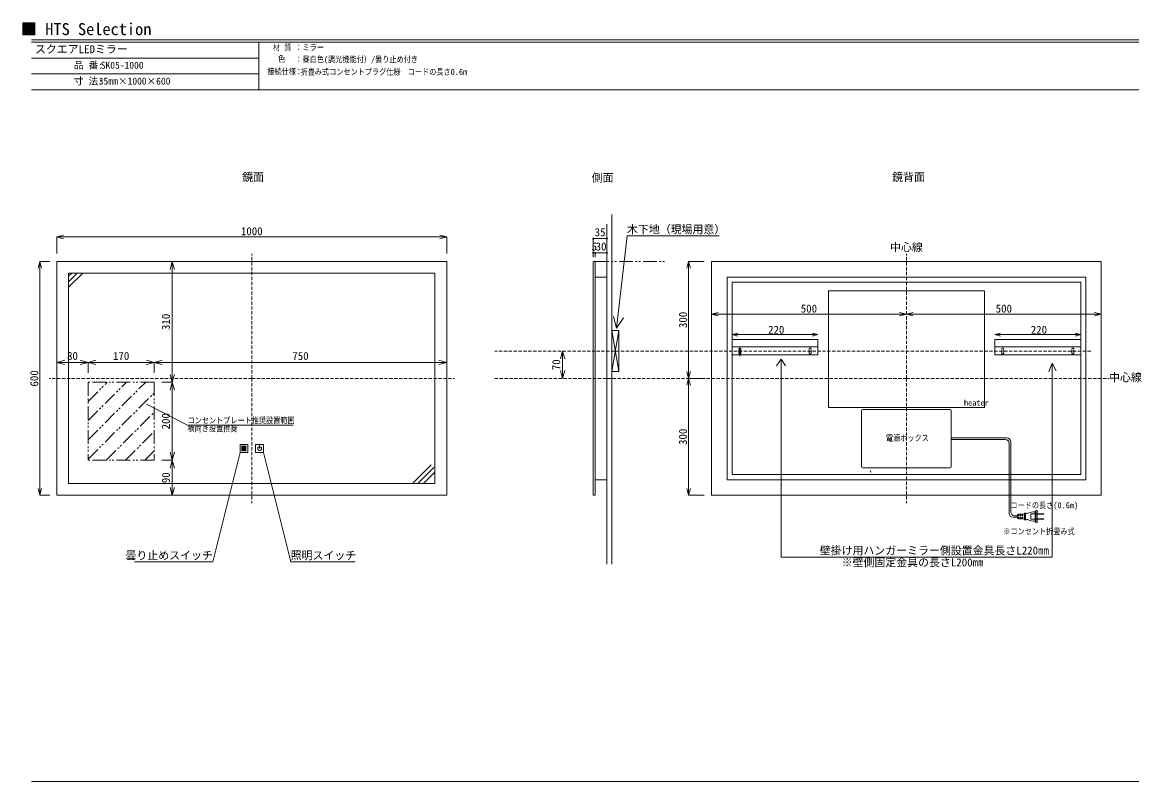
# Model space of a CAD drawing. Units: millimetres, scale not verified, with parts at other scales. Extents: x -1422 to 1449, y -963 to 985.
import ezdxf
from ezdxf.enums import TextEntityAlignment as Align

# ---------------------------------------------------------------- set-up
doc = ezdxf.new("R2010")
doc.units = ezdxf.units.MM
doc.header["$LTSCALE"] = 7
doc.header["$PDMODE"] = 32
doc.header["$PDSIZE"] = 2.8
doc.linetypes.add('DASHED1', pattern=[1.8, 1.2, -0.6])
doc.linetypes.add('DOUBLE_CHAIN1', pattern=[8.8, 5, -1, 0.6, -0.6, 0.6, -1])
doc.layers.add('0-0', color=7, linetype='Continuous', lineweight=15)
doc.layers.add('F-0', color=7, linetype='Continuous', lineweight=15)
doc.styles.add('ＭＳ ゴシック', font='')
doc.styles.get('ＭＳ ゴシック').set_extended_font_data('MS Gothic')

msp = doc.modelspace()

# ---------------------------------------------------------------- linework, layer by layer
at = {"layer": '0-0'}
for p, q in [((89.946, 393.805), (89.946, 492.129)), ((77.446, 368.805), (77.446, 467.129)), ((-1333.616, 434.944), (-1316.23, 439.603)), ((-1333.616, 434.944), (-333.616, 434.944)), ((-1333.616, 434.944), (-1316.23, 430.285)), ((-1333.616, 434.944), (-1333.616, 391.98)), ((-333.616, 434.944), (-351.003, 439.603)), ((-333.616, 434.944), (-351.003, 430.285)), ((-333.616, 434.944), (-333.616, 391.98)), ((77.446, 438.996), (77.446, 391.75)), ((128.968, 437.628), (150.608, 437.628)), ((298.148, 437.628), (150.608, 437.628)), ((298.148, 437.628), (364.97, 437.628)), ((42.441, 430.399), (77.446, 430.399)), ((42.441, 430.399), (42.441, 382.436)), ((77.446, 430.399), (77.446, 382.436)), ((42.441, 393.761), (47.441, 393.761)), ((42.441, 393.761), (42.441, 382.436)), ((47.441, 393.761), (47.441, 382.436)), ((47.441, 393.761), (77.446, 393.761)), ((77.446, 393.761), (77.446, 382.436)), ((89.946, 393.805), (89.946, 368.805)), ((-1377.252, 371.805), (-1381.911, 354.418)), ((-1377.252, 371.805), (-1377.252, -228.195)), ((-1377.252, 371.805), (-1372.593, 354.418)), ((-1377.252, 371.805), (-1351.678, 371.805)), ((-1037.576, 371.805), (-1064.435, 371.805)), ((-1037.576, 371.805), (-1043.011, 351.521)), ((-1037.576, 371.805), (-1037.576, 61.805)), ((-1037.576, 371.805), (-1032.141, 351.521)), ((-333.616, 371.805), (-333.616, -228.195)), ((47.441, 371.805), (42.441, 371.805)), ((42.441, 371.805), (42.441, -228.195)), ((47.441, -228.195), (47.441, 371.805)), ((77.446, 368.805), (77.446, 331.805)), ((286.904, 371.805), (282.245, 354.418)), ((286.904, 371.805), (286.904, 71.805)), ((286.904, 371.805), (291.562, 354.418)), ((286.904, 371.805), (327.082, 371.805)), ((345.625, 371.805), (1345.625, 371.805)), ((345.625, -228.195), (345.625, 371.805)), ((1345.625, -228.195), (1345.625, 371.805)), ((-1295.577, 341.805), (-1303.616, 333.766)), ((-1281.435, 341.805), (-1303.616, 319.624)), ((-1267.293, 341.805), (-1303.616, 305.481)), ((-363.616, 341.805), (-363.616, -198.195)), ((57.441, 331.805), (47.441, 331.805)), ((77.446, 331.805), (57.441, 331.805)), ((77.446, 331.805), (77.446, -158.195)), ((77.446, 331.805), (77.446, -195.195)), ((385.625, 331.805), (1305.625, 331.805)), ((385.625, -188.195), (385.625, 331.805)), ((398.625, 318.805), (1292.625, 318.805)), ((398.625, -175.195), (398.625, 318.805)), ((1292.625, -175.195), (1292.625, 318.805)), ((1305.625, -188.195), (1305.625, 331.805)), ((645.625, 296.805), (1045.625, 296.805)), ((89.946, 259.305), (89.946, 154.305)), ((345.625, 236.552), (363.012, 241.21)), ((345.625, 236.552), (845.625, 236.552)), ((345.625, 236.552), (363.012, 231.893)), ((845.625, 236.552), (828.239, 241.21)), ((845.625, 236.552), (828.239, 231.893)), ((845.625, 236.552), (863.012, 241.21)), ((845.625, 236.552), (1345.625, 236.552)), ((845.625, 236.552), (863.012, 231.893)), ((1345.625, 236.552), (1328.239, 241.21)), ((1345.625, 236.552), (1328.239, 231.893)), ((101.924, 200.274), (119.91, 226.92)), ((107.946, 194.305), (89.946, 194.305)), ((89.946, 194.305), (107.946, 89.305)), ((398.625, 184.237), (413.114, 188.12)), ((398.625, 184.237), (618.625, 184.237)), ((398.625, 184.237), (413.114, 180.355)), ((618.625, 184.237), (604.136, 188.12)), ((618.625, 184.237), (604.136, 180.355)), ((1072.625, 184.237), (1087.114, 188.12)), ((1072.625, 184.237), (1292.625, 184.237)), ((1072.625, 184.237), (1087.114, 180.355)), ((1292.625, 184.237), (1278.136, 188.12)), ((1292.625, 184.237), (1278.136, 180.355)), ((398.625, 131.805), (398.625, 171.805)), ((398.625, 171.805), (618.625, 171.805)), ((618.625, 152.805), (398.625, 152.805)), ((418.625, 149.305), (418.625, 128.981)), ((1072.625, 131.805), (1072.625, 171.805)), ((1072.625, 171.805), (1292.625, 171.805)), ((1292.625, 152.805), (1072.625, 152.805)), ((-1333.616, 112.88), (-1313.332, 118.315)), ((-1253.616, 112.88), (-1273.901, 118.315)), ((-1253.616, 112.88), (-1233.332, 118.315)), ((-1083.616, 112.88), (-1103.901, 118.315)), ((-1083.616, 112.88), (-1063.332, 118.315)), ((-333.616, 112.88), (-353.901, 118.315)), ((-36.154, 141.805), (-41.589, 121.521)), ((-36.154, 141.805), (-36.154, 71.805)), ((-36.154, 141.805), (-30.719, 121.521)), ((524.181, 121.488), (535.374, 103.674)), ((-1333.616, 112.88), (-1253.616, 112.88)), ((-1333.616, 112.88), (-1313.332, 107.445)), ((-1333.616, 112.88), (-1333.616, 86.021)), ((-1253.616, 112.88), (-1273.901, 107.445)), ((-1253.616, 112.88), (-1253.616, 86.021)), ((-1253.616, 112.88), (-1083.616, 112.88)), ((-1253.616, 112.88), (-1233.332, 107.445)), ((-1083.616, 112.88), (-1103.901, 107.445)), ((-1083.616, 112.88), (-1083.616, 86.021)), ((-1083.616, 112.88), (-333.616, 112.88)), ((-1083.616, 112.88), (-1063.332, 107.445)), ((-333.616, 112.88), (-353.901, 107.445)), ((-333.616, 112.88), (-333.616, 86.021)), ((-36.154, 71.805), (-41.589, 92.089)), ((-36.154, 71.805), (-30.719, 92.089)), ((89.946, 89.305), (107.946, 89.305)), ((286.904, 71.805), (282.245, 89.192)), ((286.904, 71.805), (291.562, 89.192)), ((1219.18, 110.947), (1229.835, 90.82)), ((-1037.576, 61.805), (-1064.435, 61.805)), ((-1037.576, 61.805), (-1043.011, 82.089)), ((-1037.576, 61.805), (-1043.011, 41.521)), ((-1037.576, 61.805), (-1032.141, 82.089)), ((-1037.576, 61.805), (-1037.576, -138.195)), ((-1037.576, 61.805), (-1032.141, 41.521)), ((286.904, 71.805), (282.245, 54.418)), ((286.904, 71.805), (327.082, 71.805)), ((286.904, 71.805), (286.904, -228.195)), ((286.904, 71.805), (291.562, 54.418)), ((730.625, -155.195), (730.625, -11.195)), ((957.625, -8.195), (733.625, -8.195)), ((960.625, -11.195), (960.625, -155.195)), ((1103.153, -81.195), (960.625, -81.195)), ((1099.153, -85.195), (960.625, -85.195)), ((-859.064, -113.527), (-859.064, -101.677)), ((-857.064, -102.677), (-857.064, -113.527)), ((-855.064, -113.527), (-855.064, -102.677)), ((-853.064, -102.677), (-853.064, -113.527)), ((-851.064, -113.527), (-851.064, -102.677)), ((-849.064, -113.527), (-849.064, -101.677)), ((-813.616, -108.195), (-813.616, -99.963)), ((1109.153, -173.962), (1109.153, -95.195)), ((1113.153, -169.962), (1113.153, -91.195)), ((-1037.576, -138.195), (-1064.435, -138.195)), ((-1037.576, -138.195), (-1043.011, -117.911)), ((-1037.576, -138.195), (-1043.011, -158.479)), ((-1037.576, -138.195), (-1032.141, -117.911)), ((-1037.576, -138.195), (-1037.576, -228.195)), ((-1037.576, -138.195), (-1032.141, -158.479)), ((-863.616, -118.195), (-933.463, -399.005)), ((-803.616, -118.195), (-733.77, -399.005)), ((-373.376, -150.207), (-421.364, -198.195)), ((-366.305, -157.278), (-407.221, -198.195)), ((-363.616, -168.732), (-393.079, -198.195)), ((957.625, -158.195), (733.625, -158.195)), ((1113.153, -169.962), (1113.153, -270.657)), ((-363.616, -198.195), (-1303.616, -198.195)), ((77.446, -188.195), (47.441, -188.195)), ((77.446, -195.195), (77.446, -405.196)), ((385.625, -188.195), (1305.625, -188.195)), ((398.625, -175.195), (1292.625, -175.195)), ((1109.153, -173.962), (1109.153, -274.657)), ((-1377.252, -228.195), (-1381.911, -210.808)), ((-1377.252, -228.195), (-1372.593, -210.808)), ((-1377.252, -228.195), (-1351.678, -228.195)), ((-333.616, -228.195), (-1333.616, -228.195)), ((-1037.576, -228.195), (-1064.435, -228.195)), ((-1037.576, -228.195), (-1043.011, -207.911)), ((-1037.576, -228.195), (-1032.141, -207.911)), ((47.441, -228.195), (42.441, -228.195)), ((286.904, -228.195), (282.245, -210.808)), ((286.904, -228.195), (291.562, -210.808)), ((286.904, -228.195), (327.082, -228.195)), ((345.625, -228.195), (1345.625, -228.195)), ((1119.153, -284.657), (1130.925, -284.657)), ((1123.153, -280.657), (1130.925, -280.657)), ((1130.925, -282.657), (1130.925, -278.573)), ((1130.925, -286.741), (1130.925, -282.657)), ((1132.84, -276.575), (1147.445, -275.949)), ((1133.425, -276.55), (1133.425, -280.907)), ((1133.425, -280.907), (1134.925, -280.907)), ((1133.425, -284.407), (1134.925, -284.407)), ((1133.425, -288.764), (1133.425, -284.407)), ((1134.925, -280.907), (1134.925, -276.486)), ((1134.925, -284.407), (1134.925, -288.829)), ((1137.925, -276.357), (1137.925, -280.907)), ((1137.925, -280.907), (1139.425, -280.907)), ((1137.925, -284.407), (1139.425, -284.407)), ((1137.925, -288.958), (1137.925, -284.407)), ((1139.425, -280.907), (1139.425, -276.293)), ((1139.425, -284.407), (1139.425, -289.022)), ((1142.425, -276.164), (1142.425, -280.907)), ((1142.425, -280.907), (1143.925, -280.907)), ((1142.425, -284.407), (1143.925, -284.407)), ((1142.425, -289.15), (1142.425, -284.407)), ((1143.925, -280.907), (1143.925, -276.1)), ((1143.925, -284.407), (1143.925, -289.215)), ((1148.425, -274.107), (1151.426, -273.107)), ((1148.425, -282.657), (1148.425, -274.107)), ((1148.425, -291.207), (1148.425, -282.657)), ((1151.426, -273.107), (1151.426, -282.657)), ((1151.426, -282.657), (1151.426, -292.207)), ((1181.426, -275.572), (1165.007, -275.572)), ((1165.007, -275.572), (1165.007, -289.742)), ((1177.426, -267.657), (1175.91, -270.657)), ((1175.91, -270.657), (1175.91, -282.657)), ((1175.91, -282.657), (1175.91, -294.657)), ((1177.426, -267.657), (1181.426, -267.657)), ((1177.426, -282.657), (1177.426, -267.657)), ((1177.426, -297.657), (1177.426, -282.657)), ((1181.426, -267.657), (1181.426, -282.657)), ((1181.426, -275.572), (1197.589, -275.572)), ((1197.589, -277.042), (1181.426, -277.042)), ((1181.426, -282.657), (1181.426, -297.657)), ((1197.589, -275.572), (1198.426, -276.057)), ((1197.589, -275.572), (1197.589, -277.042)), ((1198.426, -276.557), (1197.589, -277.042)), ((1198.426, -276.057), (1198.426, -276.557)), ((1147.445, -289.366), (1132.84, -288.74)), ((1151.426, -292.207), (1148.425, -291.207)), ((1181.426, -289.742), (1165.007, -289.742)), ((1177.426, -297.657), (1175.91, -294.657)), ((1181.426, -297.657), (1177.426, -297.657)), ((1197.589, -288.272), (1181.426, -288.272)), ((1181.426, -289.742), (1197.589, -289.742)), ((1198.426, -288.757), (1197.589, -288.272)), ((1197.589, -289.742), (1197.589, -288.272)), ((1197.589, -289.742), (1198.426, -289.257)), ((1198.426, -289.257), (1198.426, -288.757)), ((-1098.763, -399.005), (-1134.208, -399.005)), ((-933.463, -399.005), (-1098.763, -399.005)), ((-733.77, -399.005), (-568.47, -399.005)), ((745.459, -387.098), (636.659, -387.098)), ((745.459, -387.098), (934.212, -387.098))]:
    msp.add_line(p, q, dxfattribs=at)
at = {"layer": '0-0', "linetype": 'DASHED1'}
for p, q in [((-833.616, 71.805), (-833.616, 391.805)), ((845.625, 71.805), (845.625, 391.805)), ((416.125, 136.805), (416.125, 146.805)), ((421.125, 136.805), (421.125, 146.805)), ((596.125, 136.805), (596.125, 146.805)), ((601.125, 136.805), (601.125, 146.805)), ((1090.125, 136.805), (1090.125, 146.805)), ((1095.125, 136.805), (1095.125, 146.805)), ((1270.125, 136.805), (1270.125, 146.805)), ((1275.125, 136.805), (1275.125, 146.805)), ((47.963, 141.805), (-209.864, 141.805)), ((1318.834, 141.805), (47.963, 141.805)), ((-833.616, 71.805), (-1353.616, 71.805)), ((-833.616, 71.805), (-833.616, -248.195)), ((-833.616, 71.805), (-313.616, 71.805)), ((327.082, 71.805), (-209.864, 71.805)), ((845.625, 71.805), (325.625, 71.805)), ((845.625, 71.805), (1365.625, 71.805)), ((845.625, 71.805), (845.625, -248.195))]:
    msp.add_line(p, q, dxfattribs=at)
at = {"layer": '0-0', "linetype": 'DOUBLE_CHAIN1'}
for p, q in [((47.441, 371.805), (229.411, 371.805)), ((-1253.616, -86.142), (-1105.67, 61.805)), ((-1253.616, -36.644), (-1155.167, 61.805)), ((-1253.616, 12.853), (-1204.665, 61.805)), ((-1083.616, 61.805), (-1083.616, -138.195)), ((-1253.616, -135.639), (-1083.616, 34.361)), ((-1206.675, -138.195), (-1083.616, -15.137)), ((-1157.177, -138.195), (-1083.616, -64.634)), ((-1107.68, -138.195), (-1083.616, -114.132)), ((-1083.616, -138.195), (-1253.616, -138.195))]:
    msp.add_line(p, q, dxfattribs=at)
at = {"layer": '0-0'}
for points in [[(128.968, 437.628), (101.924, 200.274), (94.596, 230.251)], [(-333.616, 371.805), (-1333.616, 371.805), (-1333.616, -228.195)], [(89.946, 368.805), (89.946, -195.195), (89.946, -405.196)], [(-363.616, 341.805), (-1303.616, 341.805), (-1303.616, -198.195)], [(1045.625, 296.805), (1045.625, -3.195), (645.625, -3.195), (645.625, 296.805)], [(107.946, 89.305), (107.946, 194.305), (89.946, 89.305)], [(398.625, 131.805), (618.625, 131.805), (618.625, 171.805)], [(1072.625, 131.805), (1292.625, 131.805), (1292.625, 171.805)], [(636.659, -387.098), (524.181, -387.098), (524.181, 121.488), (512.763, 103.674)], [(934.212, -387.098), (1219.18, -387.098), (1219.18, 110.947), (1210.892, 88.452)], [(-1103.999, 5.975), (-998.522, -48.37), (-727.412, -48.37)]]:
    msp.add_lwpolyline(points, dxfattribs=at)
at = {"layer": '0-0', "linetype": 'DOUBLE_CHAIN1'}
msp.add_lwpolyline([(-1083.616, 61.805), (-1253.616, 61.805), (-1253.616, -138.195)], dxfattribs=at)
at = {"layer": '0-0'}
for points in [[(-863.616, -118.195), (-843.616, -118.195), (-843.616, -98.195), (-863.616, -98.195)], [(-823.616, -118.195), (-803.616, -118.195), (-803.616, -98.195), (-823.616, -98.195)]]:
    msp.add_lwpolyline(points, close=True, dxfattribs=at)
at = {"layer": '0-0', "linetype": 'DASHED1'}
for centre, start, end in [((418.625, 146.805), 90, 180), ((418.625, 146.805), 0, 90), ((598.625, 146.805), 90, 180), ((598.625, 146.805), 0, 90), ((1092.625, 146.805), 90, 180), ((1092.625, 146.805), 0, 90), ((1272.625, 146.805), 90, 180), ((1272.625, 146.805), 0, 90), ((418.625, 136.805), 180, 270), ((418.625, 136.805), 270, 0), ((598.625, 136.805), 180, 270), ((598.625, 136.805), 270, 0), ((1092.625, 136.805), 180, 270), ((1092.625, 136.805), 270, 0), ((1272.625, 136.805), 180, 270), ((1272.625, 136.805), 270, 0)]:
    msp.add_arc(centre, 2.5, start, end, dxfattribs=at)
at = {"layer": '0-0'}
for centre, radius, start, end in [((733.625, -11.195), 3, 90, 180), ((957.625, -11.195), 3, 0, 90), ((1099.153, -95.195), 10, 0, 90), ((1103.153, -91.195), 10, 0, 90), ((-858.064, -113.527), 1, 180, 270), ((-858.064, -113.527), 1, 270, 0), ((-856.064, -102.677), 1, 90, 180), ((-856.064, -102.677), 1, 0, 90), ((-854.064, -113.527), 1, 180, 270), ((-854.064, -113.527), 1, 270, 0), ((-852.064, -102.677), 1, 90, 180), ((-852.064, -102.677), 1, 0, 90), ((-850.064, -113.527), 1, 180, 270), ((-850.064, -113.527), 1, 270, 0), ((-813.616, -108.195), 5, 123.57793, 58.54997), ((733.625, -155.195), 3, 180, 270), ((755.501, -165.776), 3, 180, 270), ((957.625, -155.195), 3, 270, 0), ((1119.153, -274.657), 10, 180, 270), ((1123.153, -270.657), 10, 180, 270), ((1132.925, -278.573), 2, 92.45402, 180), ((1132.925, -286.741), 2, 180, 267.54598), ((1147.426, -274.949), 1, 271.12466, 0.56138), ((1155.149, -270.785), 4.388, 211.95122, 312.26714), ((1175.664, -318.033), 47.376, 89.70287, 111.76006), ((1147.426, -290.365), 1, 359.43862, 88.87534), ((1155.149, -294.53), 4.388, 47.73286, 148.04878), ((1175.664, -247.282), 47.376, 248.23994, 270.29713)]:
    msp.add_arc(centre, radius, start, end, dxfattribs=at)
for p in [(42.441, 430.399), (77.446, 430.399), (42.441, 393.761), (47.441, 393.761), (77.446, 393.761)]:
    msp.add_point(p, dxfattribs=at)
at = {"layer": 'F-0'}
for p, q in [((939.096, 940.407), (-1399.045, 940.407)), ((939.096, 934.574), (-1399.045, 934.574)), ((-815.711, 934.574), (-815.711, 812.074)), ((939.096, 940.407), (1442.024, 940.407)), ((939.096, 934.574), (1442.024, 934.574)), ((-815.711, 893.741), (-1399.045, 893.741)), ((-815.711, 852.907), (-1399.045, 852.907)), ((939.096, 812.074), (-1399.045, 812.074)), ((939.096, 812.074), (1442.024, 812.074)), ((-1399.045, -963.071), (1442.024, -963.071))]:
    msp.add_line(p, q, dxfattribs=at)

# ---------------------------------------------------------------- texts
at = {"layer": '0-0', "style": 'ＭＳ ゴシック'}
for s, p in [('鏡面', (-858.116, 571.933)), ('側面', (38.193, 570.183)), ('鏡背面', (808.875, 571.933)), ('1000', (-861.616, 432.944)), ('木下地（現場用意）', (128.968, 437.628)), ('35', (45.943, 430.399)), ('5', (37.941, 393.761)), ('30', (48.443, 393.761)), ('中心線', (803.625, 391.805)), ('500', (574.625, 234.552)), ('500', (1074.625, 234.552)), ('220', (490.625, 179.987)), ('220', (1164.625, 179.987)), ('80', (-1307.616, 112.88)), ('170', (-1189.616, 112.88)), ('750', (-729.616, 112.88)), ('中心線', (1365.625, 57.805)), ('曇り止めスイッチ', (-1157.463, -399.005)), ('照明スイッチ', (-733.77, -399.005)), ('壁掛け用ハンガーミラー側設置金具長さL220㎜', (623.466, -386.519)), ('※壁側固定金具の長さL200㎜', (679.555, -416.941))]:
    msp.add_text(s, height=20.53, dxfattribs=at).set_placement(p, align=Align.BOTTOM_LEFT)
for s, p in [('310', (-1037.576, 195.805)), ('300', (288.904, 200.805)), ('70', (-36.154, 92.805)), ('600', (-1375.252, 50.805)), ('200', (-1037.576, -59.195)), ('300', (288.904, -99.195)), ('90', (-1037.576, -197.195))]:
    msp.add_text(s, height=20.53, rotation=90, dxfattribs=at).set_placement(p, align=Align.BOTTOM_LEFT)
at = {"layer": '0-0', "style": 'ＭＳ ゴシック', "width": 0.85}
for s, p in [('heater', (993.125, -3.195)), ('コンセントプレート推奨設置範囲', (-998.522, -48.37)), ('横向き設置推奨', (-998.522, -69.37)), ('電源ボックス', (793.125, -93.695)), ('コードの長さ(0.6m)', (1112.429, -266.145)), ('※コンセント折畳み式', (1094.115, -333.171))]:
    msp.add_text(s, height=15.4, dxfattribs=at).set_placement(p, align=Align.BOTTOM_LEFT)
at = {"layer": 'F-0', "style": 'ＭＳ ゴシック'}
for s, height, p in [('■ HTS Selection', 30.79, (-1426.205, 943.379)), ('スクエアLEDミラー', 20.53, (-1389.711, 900.157)), ('品 番:', 17.96, (-1289.961, 861.074)), ('SK05-1000', 17.96, (-1221.056, 861.074)), ('寸 法:', 17.96, (-1289.961, 820.241)), ('35㎜×1000×600', 17.96, (-1226.16, 820.241))]:
    msp.add_text(s, height=height, dxfattribs=at).set_placement(p, align=Align.BOTTOM_LEFT)
at = {"layer": 'F-0', "style": 'ＭＳ ゴシック', "width": 0.85}
for s, p in [('材 質', (-779.253, 908.762)), ('：', (-722.378, 908.762)), ('ミラー', (-703.42, 908.762)), ('色', (-766.481, 879.464)), ('：', (-722.378, 878.137)), ('昼白色(調光機能付）/曇り止め付き', (-703.42, 878.137)), ('接続仕様', (-793.477, 847.008)), ('：', (-721.991, 846.82)), ('折畳み式コンセントプラグ仕様\u3000コードの長さ0.6m', (-708.465, 846.049))]:
    msp.add_text(s, height=15.4, dxfattribs=at).set_placement(p, align=Align.BOTTOM_LEFT)

doc.saveas('drawing.dxf')
